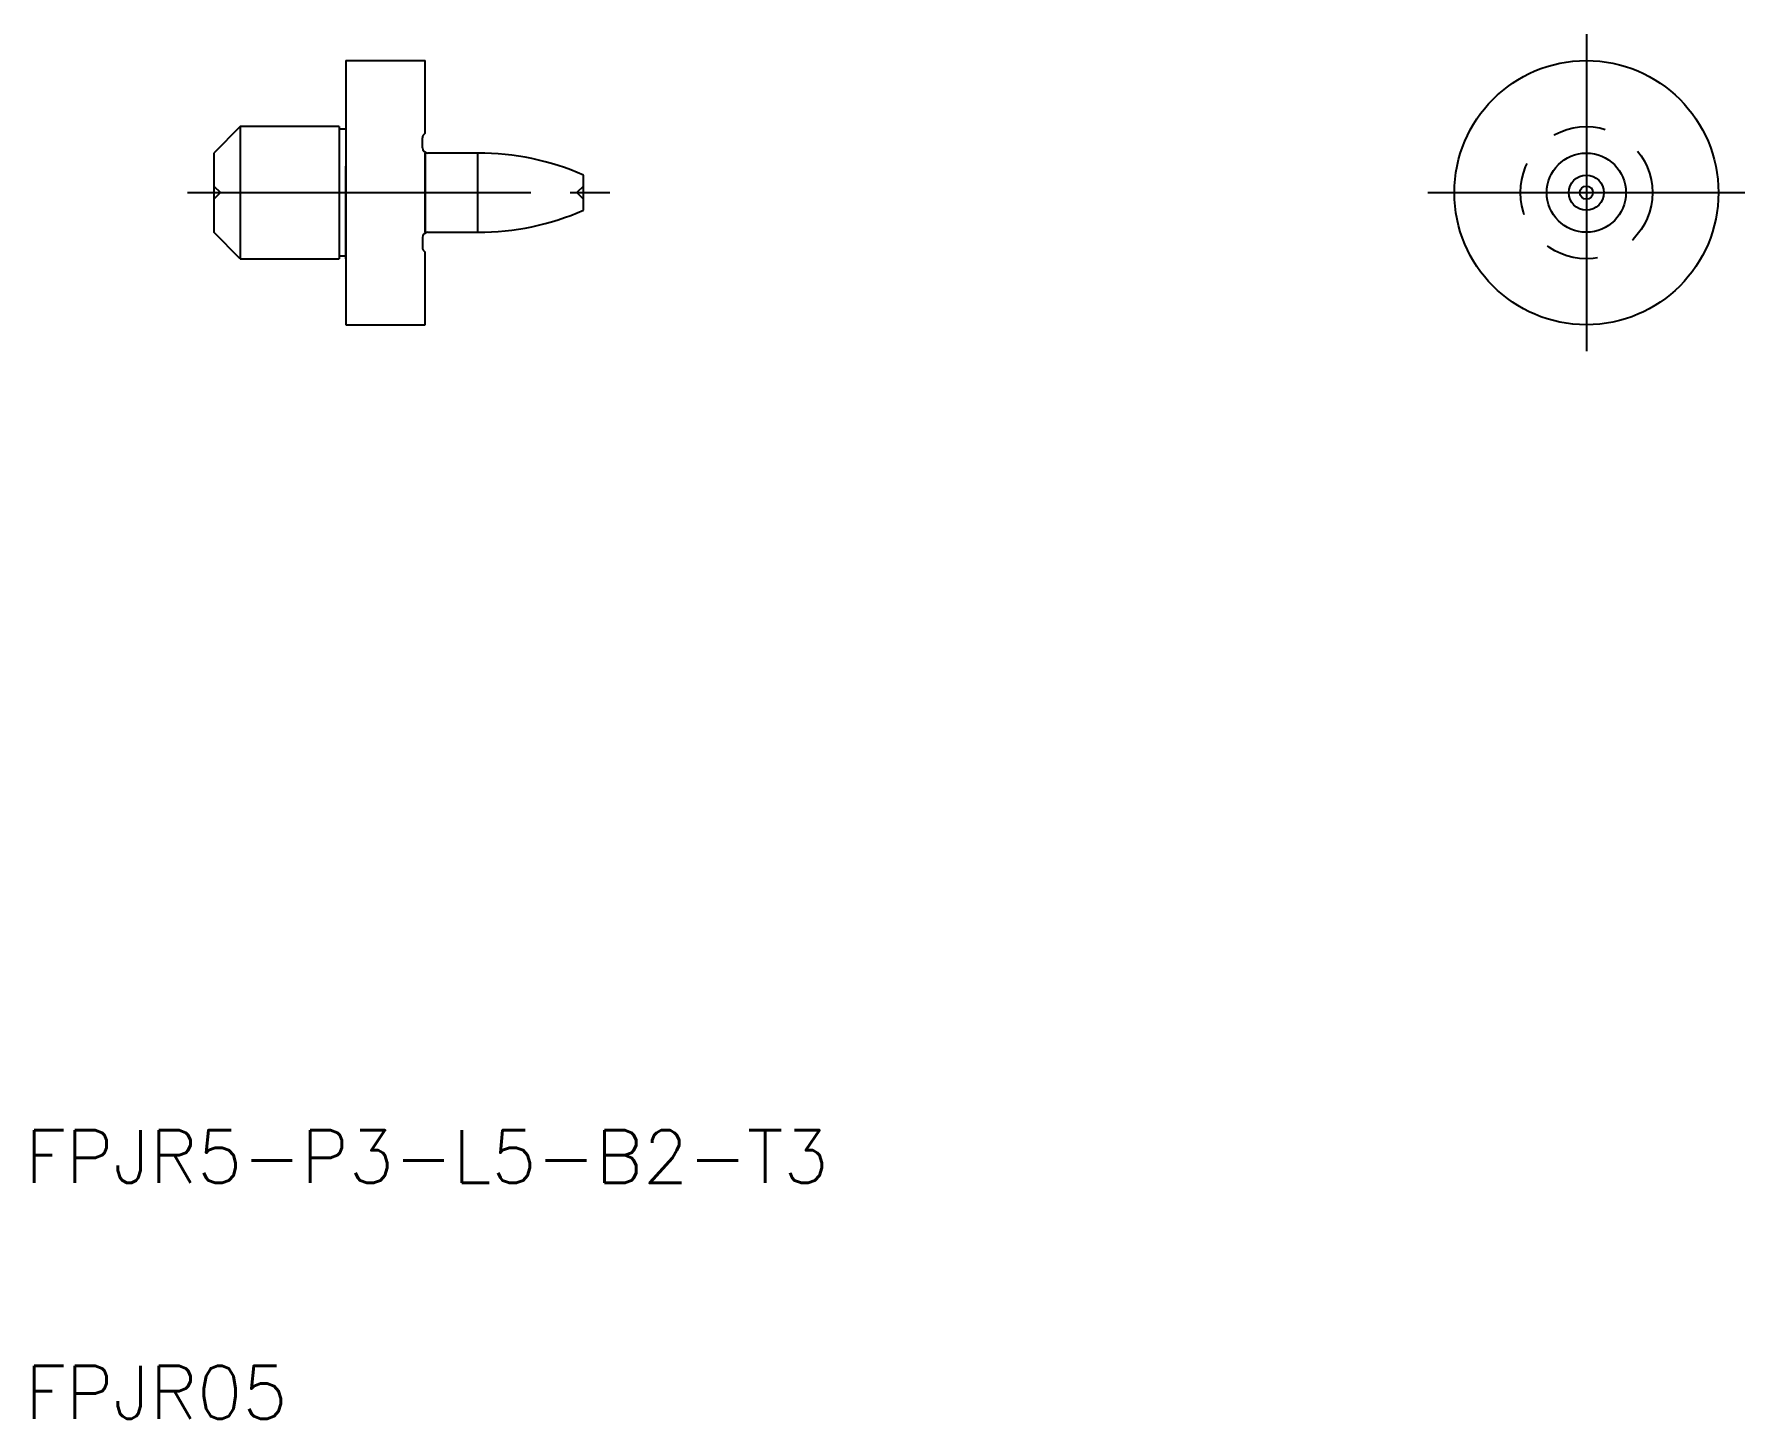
# Model space of a CAD drawing. Extents: x 64.9 to 129.7, y 126 to 178.4.
import ezdxf

# ---------------------------------------------------------------- set-up
doc = ezdxf.new("R2010")
doc.units = 0
doc.linetypes.add('CENTER', pattern=[17.5, 13, -1.5, 1.5, -1.5])
doc.linetypes.add('DASHED', pattern=[3.5, 2, -1.5])
doc.layers.get('0').update_dxf_attribs({"linetype": 'CONTINUOUS'})
doc.layers.add('CENTER', color=1, linetype='CENTER')
doc.styles.get("Standard").update_dxf_attribs({"font": 'txt.shx', "bigfont": '@extfont2.shx'})

msp = doc.modelspace()

# ---------------------------------------------------------------- linework, layer by layer
at = {"color": 7, "linetype": 'CONTINUOUS'}
for p, q in [((76.747, 177.385), (76.747, 167.385)), ((76.747, 177.385), (79.747, 177.385)), ((79.747, 174.635), (79.747, 177.385)), ((72.747, 174.885), (71.747, 173.885)), ((76.497, 174.885), (72.747, 174.885)), ((72.747, 174.885), (72.747, 169.885)), ((76.497, 174.885), (76.497, 169.885)), ((76.747, 174.785), (76.497, 174.785)), ((79.647, 174.085), (79.647, 174.461)), ((71.747, 173.885), (71.747, 170.885)), ((79.747, 173.885), (79.747, 170.885)), ((79.747, 170.885), (79.747, 173.885)), ((81.747, 173.885), (79.847, 173.885)), ((81.747, 170.885), (81.747, 173.885)), ((76.747, 169.885), (76.747, 173.385)), ((85.747, 171.719), (85.747, 173.05)), ((72.747, 169.885), (71.747, 170.885)), ((79.647, 170.685), (79.647, 170.308)), ((79.847, 170.885), (81.747, 170.885)), ((72.747, 169.885), (76.497, 169.885)), ((76.747, 169.985), (76.497, 169.985)), ((79.747, 167.385), (79.747, 170.135)), ((76.747, 167.385), (79.747, 167.385))]:
    msp.add_line(p, q, dxfattribs=at)
at = {"color": 3, "linetype": 'DASHED'}
for p, q in [((71.747, 172.635), (71.997, 172.385)), ((71.997, 172.385), (71.747, 172.135)), ((85.747, 172.635), (85.497, 172.385)), ((85.497, 172.385), (85.747, 172.135))]:
    msp.add_line(p, q, dxfattribs=at)
at = {"color": 7, "linetype": 'CONTINUOUS'}
for radius in [5, 1.5, 0.665, 0.25]:
    msp.add_circle((123.731, 172.385), radius, dxfattribs=at)
at = {"color": 3, "linetype": 'DASHED'}
msp.add_circle((123.731, 172.385), 2.5, dxfattribs=at)
at = {"color": 7, "linetype": 'CONTINUOUS'}
for centre, radius, start, end in [((79.847, 174.461), 0.2, 120, 180), ((79.847, 174.085), 0.2, 180, 270), ((81.747, 163.885), 10, 66.42182, 90), ((81.747, 180.885), 10, 270, 293.57818), ((79.847, 170.685), 0.2, 90, 180), ((79.847, 170.308), 0.2, 180, 240)]:
    msp.add_arc(centre, radius, start, end, dxfattribs=at)
at = {"layer": 'CENTER', "color": 1, "linetype": 'CENTER'}
for p, q in [((123.731, 178.385), (123.731, 166.385)), ((70.747, 172.385), (86.747, 172.385)), ((117.731, 172.385), (129.731, 172.385))]:
    msp.add_line(p, q, dxfattribs=at)

# ---------------------------------------------------------------- texts
at = {"color": 7, "linetype": 'CONTINUOUS'}
for s, p in [('FPJR5-P3-L5-B2-T3', (64.598, 134.885)), ('FPJR05', (64.598, 125.957))]:
    msp.add_text(s, height=2, dxfattribs=at).set_placement(p)

doc.saveas('drawing.dxf')
